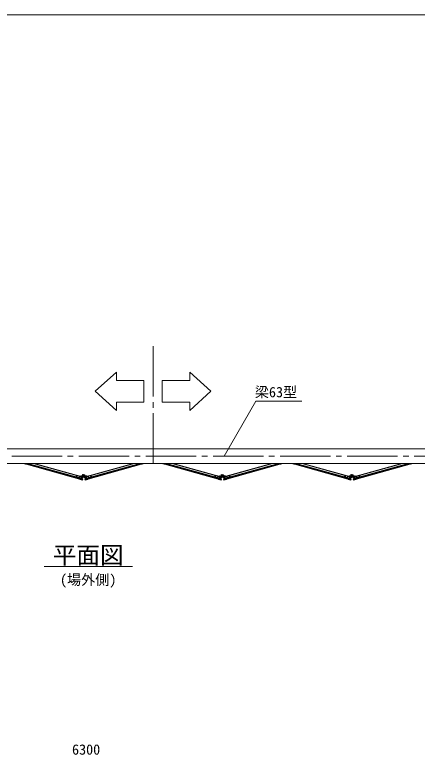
# Model space of a CAD drawing. Units: millimetres, scale not verified. Extents: x -27980 to -7855, y -14438 to 14438.
# Drawn here: x -21779 to -19045, y 9392 to 14438 of the extents above; entities that cross this region are included whole.
import ezdxf
from ezdxf.enums import TextEntityAlignment as Align

# ---------------------------------------------------------------- set-up
doc = ezdxf.new("R2010")
doc.units = ezdxf.units.MM
doc.header["$LTSCALE"] = 38
doc.linetypes.add('CHAIN2', pattern=[12, 9, -1, 1, -1])
doc.linetypes.add('DASHED1', pattern=[1.8, 1.2, -0.6])
for name, color, linetype, lineweight in [('0-6_ﾎﾞﾙﾄ類', 2, 'Continuous', 18), ('0-A_図面枠', 7, 'Continuous', 18), ('0-B_寸法', 3, 'Continuous', 18), ('1-2_通芯', 1, 'CHAIN2', 18), ('1-5_標準ﾊﾟﾈﾙ', 7, 'Continuous', 18), ('1-7_文字', 7, 'Continuous', 18), ('1-9_梁63', 7, 'Continuous', 18)]:
    doc.layers.add(name, color=color, linetype=linetype, lineweight=lineweight)
doc.styles.add('ＭＳ ゴシック', font='')
doc.styles.get('ＭＳ ゴシック').set_extended_font_data('MS Gothic')

msp = doc.modelspace()

# ---------------------------------------------------------------- linework, layer by layer
at = {"layer": '0-6_ﾎﾞﾙﾄ類'}
for p, q in [((-21313.08, 11300.82), (-21315.98, 11305.83)), ((-21307.32, 11310.82), (-21304.42, 11305.83)), ((-21304.42, 11305.83), (-21307.32, 11300.82)), ((-20371.08, 11300.82), (-20373.98, 11305.83)), ((-20365.32, 11310.82), (-20362.43, 11305.83)), ((-20362.43, 11305.83), (-20365.32, 11300.82)), ((-19489.08, 11300.82), (-19491.97, 11305.83)), ((-19483.33, 11310.82), (-19480.42, 11305.83)), ((-19480.42, 11305.83), (-19483.33, 11300.82)), ((-21307.32, 11300.82), (-21313.08, 11300.82)), ((-20365.32, 11300.82), (-20371.08, 11300.82)), ((-19483.33, 11300.82), (-19489.08, 11300.82))]:
    msp.add_line(p, q, dxfattribs=at)
for points in [[(-21315.98, 11305.83), (-21313.08, 11310.82), (-21307.32, 11310.82)], [(-20373.98, 11305.83), (-20371.08, 11310.82), (-20365.32, 11310.82)], [(-19491.97, 11305.83), (-19489.08, 11310.82), (-19483.33, 11310.82)]]:
    msp.add_lwpolyline(points, dxfattribs=at)
for centre, radius in [((-21310.2, 11305.83), 4.9), ((-21310.2, 11305.83), 3), ((-21310.2, 11305.83), 2.45), ((-20368.2, 11305.83), 4.9), ((-20368.2, 11305.83), 3), ((-20368.2, 11305.83), 2.45), ((-19486.2, 11305.83), 4.9), ((-19486.2, 11305.83), 3), ((-19486.2, 11305.83), 2.45)]:
    msp.add_circle(centre, radius, dxfattribs=at)
at = {"layer": '0-A_図面枠'}
msp.add_lwpolyline([(-27980.2, 14437.5), (-7855.2, 14437.5), (-7855.2, 562.5), (-27980.2, 562.5)], close=True, dxfattribs=at)
at = {"layer": '1-2_通芯'}
for p, q in [((-20839.2, 11387.5), (-20839.2, 12198.25)), ((-24536.2, 11437.5), (-17229.2, 11437.5))]:
    msp.add_line(p, q, dxfattribs=at)
at = {"layer": '1-5_標準ﾊﾟﾈﾙ'}
for p, q in [((-21723.5, 11387.3), (-21706.4, 11382.55)), ((-21718.78, 11387.52), (-21704.55, 11383.6)), ((-21714.12, 11387.5), (-21323.27, 11279.38)), ((-21695.38, 11387.5), (-21688.2, 11385.5)), ((-21691.5, 11384.88), (-21688.6, 11384.07)), ((-21690.88, 11387.5), (-21321.62, 11285.35)), ((-21688.2, 11385.5), (-21688.6, 11384.07)), ((-21653.75, 11387.5), (-21319, 11294.9)), ((-20966.65, 11387.5), (-21301.4, 11294.9)), ((-20929.53, 11387.5), (-21298.77, 11285.35)), ((-20906.28, 11387.5), (-21297.12, 11279.38)), ((-20925.03, 11387.5), (-20932.2, 11385.5)), ((-20932.2, 11385.5), (-20931.8, 11384.07)), ((-20928.9, 11384.88), (-20931.8, 11384.07)), ((-20901.62, 11387.52), (-20915.85, 11383.6)), ((-20896.9, 11387.3), (-20914, 11382.55)), ((-20781.5, 11387.3), (-20764.4, 11382.55)), ((-20776.78, 11387.52), (-20762.55, 11383.6)), ((-20772.12, 11387.5), (-20381.27, 11279.38)), ((-20753.38, 11387.5), (-20746.2, 11385.5)), ((-20749.5, 11384.88), (-20746.6, 11384.07)), ((-20748.88, 11387.5), (-20379.62, 11285.35)), ((-20746.2, 11385.5), (-20746.6, 11384.07)), ((-20711.75, 11387.5), (-20377, 11294.9)), ((-20024.65, 11387.5), (-20359.4, 11294.9)), ((-19987.53, 11387.5), (-20356.77, 11285.35)), ((-19964.28, 11387.5), (-20355.12, 11279.38)), ((-19983.03, 11387.5), (-19990.2, 11385.5)), ((-19990.2, 11385.5), (-19989.8, 11384.07)), ((-19986.9, 11384.88), (-19989.8, 11384.07)), ((-19959.62, 11387.52), (-19973.85, 11383.6)), ((-19954.9, 11387.3), (-19972, 11382.55)), ((-19899.5, 11387.3), (-19882.4, 11382.55)), ((-19894.77, 11387.52), (-19880.55, 11383.6)), ((-19890.12, 11387.5), (-19499.28, 11279.38)), ((-19871.38, 11387.5), (-19864.2, 11385.5)), ((-19867.5, 11384.88), (-19864.6, 11384.07)), ((-19866.88, 11387.5), (-19497.62, 11285.35)), ((-19864.2, 11385.5), (-19864.6, 11384.07)), ((-19829.75, 11387.5), (-19495, 11294.9)), ((-19142.65, 11387.5), (-19477.4, 11294.9)), ((-19105.53, 11387.5), (-19474.78, 11285.35)), ((-19082.27, 11387.5), (-19473.12, 11279.38)), ((-19101.03, 11387.5), (-19108.2, 11385.5)), ((-19108.2, 11385.5), (-19107.8, 11384.07)), ((-19104.9, 11384.88), (-19107.8, 11384.07)), ((-19077.62, 11387.52), (-19091.85, 11383.6)), ((-19072.9, 11387.3), (-19090, 11382.55)), ((-21342.77, 11302.7), (-21342.5, 11303.67)), ((-21318.67, 11296.05), (-21342.77, 11302.7)), ((-21341.88, 11304.02), (-21313.93, 11296.3)), ((-21317.15, 11312.62), (-21318.88, 11310.17)), ((-21318.75, 11309.48), (-21318.08, 11309)), ((-21318.7, 11305.83), (-21318.7, 11301.75)), ((-21315.75, 11312.27), (-21316.45, 11312.75)), ((-21278.52, 11304.02), (-21306.47, 11296.3)), ((-21301.73, 11296.05), (-21277.62, 11302.73)), ((-21301.7, 11305.83), (-21301.7, 11301.75)), ((-21300.65, 11302.05), (-21300.1, 11300.12)), ((-21277.62, 11302.73), (-21277.9, 11303.67)), ((-20400.77, 11302.7), (-20400.5, 11303.67)), ((-20376.67, 11296.05), (-20400.77, 11302.7)), ((-20399.88, 11304.02), (-20371.92, 11296.3)), ((-20375.15, 11312.62), (-20376.88, 11310.17)), ((-20376.75, 11309.48), (-20376.08, 11309)), ((-20376.7, 11305.83), (-20376.7, 11301.75)), ((-20373.75, 11312.27), (-20374.45, 11312.75)), ((-20336.53, 11304.02), (-20364.47, 11296.3)), ((-20359.73, 11296.05), (-20335.62, 11302.73)), ((-20359.7, 11305.83), (-20359.7, 11301.75)), ((-20358.65, 11302.05), (-20358.1, 11300.12)), ((-20335.62, 11302.73), (-20335.9, 11303.67)), ((-19518.78, 11302.7), (-19518.5, 11303.67)), ((-19494.67, 11296.05), (-19518.78, 11302.7)), ((-19517.88, 11304.02), (-19489.92, 11296.3)), ((-19493.15, 11312.62), (-19494.88, 11310.17)), ((-19494.75, 11309.48), (-19494.07, 11309)), ((-19494.7, 11305.83), (-19494.7, 11301.75)), ((-19491.75, 11312.27), (-19492.45, 11312.75)), ((-19454.53, 11304.02), (-19482.48, 11296.3)), ((-19477.72, 11296.05), (-19453.62, 11302.73)), ((-19477.7, 11305.83), (-19477.7, 11301.75)), ((-19476.65, 11302.05), (-19476.1, 11300.12)), ((-19453.62, 11302.73), (-19453.9, 11303.67)), ((-21350.88, 11292.2), (-21351.28, 11290.75)), ((-21348.38, 11289.95), (-21351.28, 11290.75)), ((-21321.95, 11284.2), (-21350.88, 11292.2)), ((-21338.75, 11287.27), (-21339.08, 11287.9)), ((-21322.35, 11282.75), (-21338.75, 11287.27)), ((-21323.6, 11278.23), (-21337.82, 11282.15)), ((-21319.67, 11275.58), (-21336.77, 11280.3)), ((-21322.35, 11282.75), (-21323.6, 11278.23)), ((-21318.67, 11296.05), (-21321.95, 11284.2)), ((-21317.4, 11281.95), (-21319.05, 11275.93)), ((-21318.35, 11282.2), (-21317.4, 11281.95)), ((-21316.22, 11289.93), (-21315.25, 11289.65)), ((-21313.6, 11295.67), (-21315.25, 11289.65)), ((-21306.8, 11295.67), (-21305.15, 11289.65)), ((-21304.17, 11289.93), (-21305.15, 11289.65)), ((-21302.05, 11282.2), (-21303, 11281.95)), ((-21303, 11281.95), (-21301.35, 11275.93)), ((-21301.73, 11296.05), (-21298.45, 11284.2)), ((-21300.72, 11275.58), (-21283.62, 11280.3)), ((-21298.45, 11284.2), (-21269.53, 11292.2)), ((-21298.05, 11282.75), (-21281.65, 11287.27)), ((-21298.05, 11282.75), (-21296.8, 11278.23)), ((-21296.8, 11278.23), (-21282.58, 11282.15)), ((-21281.65, 11287.27), (-21281.33, 11287.9)), ((-21272.02, 11289.95), (-21269.12, 11290.75)), ((-21269.53, 11292.2), (-21269.12, 11290.75)), ((-20408.88, 11292.2), (-20409.28, 11290.75)), ((-20406.38, 11289.95), (-20409.28, 11290.75)), ((-20379.95, 11284.2), (-20408.88, 11292.2)), ((-20396.75, 11287.27), (-20397.08, 11287.9)), ((-20380.35, 11282.75), (-20396.75, 11287.27)), ((-20381.6, 11278.23), (-20395.82, 11282.15)), ((-20377.67, 11275.58), (-20394.77, 11280.3)), ((-20380.35, 11282.75), (-20381.6, 11278.23)), ((-20376.67, 11296.05), (-20379.95, 11284.2)), ((-20375.4, 11281.95), (-20377.05, 11275.93)), ((-20376.35, 11282.2), (-20375.4, 11281.95)), ((-20374.22, 11289.93), (-20373.25, 11289.65)), ((-20371.6, 11295.67), (-20373.25, 11289.65)), ((-20364.8, 11295.67), (-20363.15, 11289.65)), ((-20362.17, 11289.93), (-20363.15, 11289.65)), ((-20360.05, 11282.2), (-20361, 11281.95)), ((-20361, 11281.95), (-20359.35, 11275.93)), ((-20359.73, 11296.05), (-20356.45, 11284.2)), ((-20358.72, 11275.58), (-20341.62, 11280.3)), ((-20356.45, 11284.2), (-20327.53, 11292.2)), ((-20356.05, 11282.75), (-20339.65, 11287.27)), ((-20356.05, 11282.75), (-20354.8, 11278.23)), ((-20354.8, 11278.23), (-20340.58, 11282.15)), ((-20339.65, 11287.27), (-20339.32, 11287.9)), ((-20330.02, 11289.95), (-20327.12, 11290.75)), ((-20327.53, 11292.2), (-20327.12, 11290.75)), ((-19526.88, 11292.2), (-19527.27, 11290.75)), ((-19524.38, 11289.95), (-19527.27, 11290.75)), ((-19497.95, 11284.2), (-19526.88, 11292.2)), ((-19514.75, 11287.27), (-19515.08, 11287.9)), ((-19498.35, 11282.75), (-19514.75, 11287.27)), ((-19499.6, 11278.23), (-19513.83, 11282.15)), ((-19495.67, 11275.58), (-19512.78, 11280.3)), ((-19498.35, 11282.75), (-19499.6, 11278.23)), ((-19494.67, 11296.05), (-19497.95, 11284.2)), ((-19493.4, 11281.95), (-19495.05, 11275.93)), ((-19494.35, 11282.2), (-19493.4, 11281.95)), ((-19492.23, 11289.93), (-19491.25, 11289.65)), ((-19489.6, 11295.67), (-19491.25, 11289.65)), ((-19482.8, 11295.67), (-19481.15, 11289.65)), ((-19480.17, 11289.93), (-19481.15, 11289.65)), ((-19478.05, 11282.2), (-19479, 11281.95)), ((-19479, 11281.95), (-19477.35, 11275.93)), ((-19477.72, 11296.05), (-19474.45, 11284.2)), ((-19476.72, 11275.58), (-19459.62, 11280.3)), ((-19474.45, 11284.2), (-19445.53, 11292.2)), ((-19474.05, 11282.75), (-19457.65, 11287.27)), ((-19474.05, 11282.75), (-19472.8, 11278.23)), ((-19472.8, 11278.23), (-19458.58, 11282.15)), ((-19457.65, 11287.27), (-19457.33, 11287.9)), ((-19448.03, 11289.95), (-19445.12, 11290.75)), ((-19445.53, 11292.2), (-19445.12, 11290.75))]:
    msp.add_line(p, q, dxfattribs=at)
at = {"layer": '1-5_標準ﾊﾟﾈﾙ', "color": 4, "linetype": 'DASHED1', "lineweight": 9}
for p, q in [((-21698.12, 11387.5), (-21698.2, 11387.25)), ((-21693.88, 11387.07), (-21694.15, 11386.12)), ((-21693.77, 11387.5), (-21693.88, 11387.07)), ((-20926.62, 11387.5), (-20926.53, 11387.07)), ((-20926.53, 11387.07), (-20926.25, 11386.12)), ((-20922.27, 11387.5), (-20922.2, 11387.25)), ((-20756.12, 11387.5), (-20756.2, 11387.25)), ((-20751.88, 11387.07), (-20752.15, 11386.12)), ((-20751.77, 11387.5), (-20751.88, 11387.07)), ((-19984.62, 11387.5), (-19984.53, 11387.07)), ((-19984.53, 11387.07), (-19984.25, 11386.12)), ((-19980.27, 11387.5), (-19980.2, 11387.25)), ((-19874.12, 11387.5), (-19874.2, 11387.25)), ((-19869.88, 11387.07), (-19870.15, 11386.12)), ((-19869.78, 11387.5), (-19869.88, 11387.07)), ((-19102.62, 11387.5), (-19102.53, 11387.07)), ((-19102.53, 11387.07), (-19102.25, 11386.12)), ((-19098.28, 11387.5), (-19098.2, 11387.25)), ((-21341.9, 11302.47), (-21345.18, 11290.62)), ((-21337.85, 11301.35), (-21341.12, 11289.5)), ((-21282.55, 11301.35), (-21279.27, 11289.5)), ((-21278.5, 11302.47), (-21275.22, 11290.62)), ((-20399.9, 11302.47), (-20403.17, 11290.62)), ((-20395.85, 11301.35), (-20399.12, 11289.5)), ((-20340.55, 11301.35), (-20337.28, 11289.5)), ((-20336.5, 11302.47), (-20333.22, 11290.62)), ((-19517.9, 11302.47), (-19521.17, 11290.62)), ((-19513.85, 11301.35), (-19517.12, 11289.5)), ((-19458.55, 11301.35), (-19455.28, 11289.5)), ((-19454.5, 11302.47), (-19451.23, 11290.62)), ((-21345.18, 11290.62), (-21345.45, 11289.65)), ((-21341.12, 11289.5), (-21341.4, 11288.52)), ((-21328.4, 11298.75), (-21331.7, 11286.88)), ((-21328, 11300.17), (-21328.4, 11298.75)), ((-21324.35, 11297.62), (-21327.65, 11285.77)), ((-21323.95, 11299.08), (-21324.35, 11297.62)), ((-21296.45, 11299.08), (-21296.05, 11297.62)), ((-21296.05, 11297.62), (-21292.75, 11285.77)), ((-21292.4, 11300.17), (-21292, 11298.75)), ((-21292, 11298.75), (-21288.7, 11286.88)), ((-21279.27, 11289.5), (-21279, 11288.52)), ((-21275.22, 11290.62), (-21274.95, 11289.65)), ((-20403.17, 11290.62), (-20403.45, 11289.65)), ((-20399.12, 11289.5), (-20399.4, 11288.52)), ((-20386.4, 11298.75), (-20389.7, 11286.88)), ((-20386, 11300.17), (-20386.4, 11298.75)), ((-20382.35, 11297.62), (-20385.65, 11285.77)), ((-20381.95, 11299.08), (-20382.35, 11297.62)), ((-20354.45, 11299.08), (-20354.05, 11297.62)), ((-20354.05, 11297.62), (-20350.75, 11285.77)), ((-20350.4, 11300.17), (-20350, 11298.75)), ((-20350, 11298.75), (-20346.7, 11286.88)), ((-20337.28, 11289.5), (-20337, 11288.52)), ((-20333.22, 11290.62), (-20332.95, 11289.65)), ((-19521.17, 11290.62), (-19521.45, 11289.65)), ((-19517.12, 11289.5), (-19517.4, 11288.52)), ((-19504.4, 11298.75), (-19507.7, 11286.88)), ((-19504, 11300.17), (-19504.4, 11298.75)), ((-19500.35, 11297.62), (-19503.65, 11285.77)), ((-19499.95, 11299.08), (-19500.35, 11297.62)), ((-19472.45, 11299.08), (-19472.05, 11297.62)), ((-19472.05, 11297.62), (-19468.75, 11285.77)), ((-19468.4, 11300.17), (-19468, 11298.75)), ((-19468, 11298.75), (-19464.7, 11286.88)), ((-19455.28, 11289.5), (-19455, 11288.52)), ((-19451.23, 11290.62), (-19450.95, 11289.65))]:
    msp.add_line(p, q, dxfattribs=at)
at = {"layer": '1-5_標準ﾊﾟﾈﾙ'}
for points in [[(-21718.78, 11387.52), (-21323.6, 11278.23), (-21318.35, 11297.2), (-21644.75, 11387.5)], [(-21714.12, 11387.5), (-21323.27, 11279.38), (-21322.48, 11282.27), (-21702.88, 11387.5)], [(-21691.5, 11384.88), (-21691.83, 11385.48), (-21699.12, 11387.5)], [(-21695.38, 11387.5), (-21321.95, 11284.2), (-21318.67, 11296.05), (-21649.25, 11387.5)], [(-20901.62, 11387.52), (-21296.8, 11278.23), (-21302.05, 11297.2), (-20975.65, 11387.5)], [(-20925.03, 11387.5), (-21298.45, 11284.2), (-21301.73, 11296.05), (-20971.15, 11387.5)], [(-20906.28, 11387.5), (-21297.12, 11279.38), (-21297.92, 11282.27), (-20917.53, 11387.5)], [(-20928.9, 11384.88), (-20928.57, 11385.48), (-20921.28, 11387.5)], [(-20776.78, 11387.52), (-20381.6, 11278.23), (-20376.35, 11297.2), (-20702.75, 11387.5)], [(-20772.12, 11387.5), (-20381.27, 11279.38), (-20380.48, 11282.27), (-20760.88, 11387.5)], [(-20749.5, 11384.88), (-20749.83, 11385.48), (-20757.12, 11387.5)], [(-20753.38, 11387.5), (-20379.95, 11284.2), (-20376.67, 11296.05), (-20707.25, 11387.5)], [(-19959.62, 11387.52), (-20354.8, 11278.23), (-20360.05, 11297.2), (-20033.65, 11387.5)], [(-19983.03, 11387.5), (-20356.45, 11284.2), (-20359.73, 11296.05), (-20029.15, 11387.5)], [(-19964.28, 11387.5), (-20355.12, 11279.38), (-20355.92, 11282.27), (-19975.53, 11387.5)], [(-19986.9, 11384.88), (-19986.57, 11385.48), (-19979.28, 11387.5)], [(-19894.77, 11387.52), (-19499.6, 11278.23), (-19494.35, 11297.2), (-19820.75, 11387.5)], [(-19890.12, 11387.5), (-19499.28, 11279.38), (-19498.47, 11282.27), (-19878.88, 11387.5)], [(-19867.5, 11384.88), (-19867.83, 11385.48), (-19875.12, 11387.5)], [(-19871.38, 11387.5), (-19497.95, 11284.2), (-19494.67, 11296.05), (-19825.25, 11387.5)], [(-19077.62, 11387.52), (-19472.8, 11278.23), (-19478.05, 11297.2), (-19151.65, 11387.5)], [(-19101.03, 11387.5), (-19474.45, 11284.2), (-19477.72, 11296.05), (-19147.15, 11387.5)], [(-19082.27, 11387.5), (-19473.12, 11279.38), (-19473.93, 11282.27), (-19093.53, 11387.5)], [(-19104.9, 11384.88), (-19104.58, 11385.48), (-19097.28, 11387.5)], [(-21317.48, 11301.42), (-21330.35, 11304.98), (-21330.9, 11303.05), (-21314.58, 11298.55)], [(-21302.92, 11301.42), (-21290.05, 11304.98), (-21289.5, 11303.05), (-21305.82, 11298.55)], [(-20375.48, 11301.42), (-20388.35, 11304.98), (-20388.9, 11303.05), (-20372.58, 11298.55)], [(-20360.93, 11301.42), (-20348.05, 11304.98), (-20347.5, 11303.05), (-20363.82, 11298.55)], [(-19493.47, 11301.42), (-19506.35, 11304.98), (-19506.9, 11303.05), (-19490.58, 11298.55)], [(-19478.92, 11301.42), (-19466.05, 11304.98), (-19465.5, 11303.05), (-19481.83, 11298.55)], [(-21348.38, 11289.95), (-21347.75, 11290.3), (-21339.08, 11287.9)], [(-21318.35, 11282.2), (-21319.75, 11277.15), (-21322.65, 11277.95), (-21317.7, 11295.78), (-21314.83, 11294.98), (-21316.22, 11289.93)], [(-21302.05, 11282.2), (-21300.65, 11277.15), (-21297.75, 11277.95), (-21302.7, 11295.78), (-21305.58, 11294.98), (-21304.17, 11289.93)], [(-21272.02, 11289.95), (-21272.65, 11290.3), (-21281.33, 11287.9)], [(-20406.38, 11289.95), (-20405.75, 11290.3), (-20397.08, 11287.9)], [(-20376.35, 11282.2), (-20377.75, 11277.15), (-20380.65, 11277.95), (-20375.7, 11295.78), (-20372.82, 11294.98), (-20374.22, 11289.93)], [(-20360.05, 11282.2), (-20358.65, 11277.15), (-20355.75, 11277.95), (-20360.7, 11295.78), (-20363.58, 11294.98), (-20362.17, 11289.93)], [(-20330.02, 11289.95), (-20330.65, 11290.3), (-20339.32, 11287.9)], [(-19524.38, 11289.95), (-19523.75, 11290.3), (-19515.08, 11287.9)], [(-19494.35, 11282.2), (-19495.75, 11277.15), (-19498.65, 11277.95), (-19493.7, 11295.78), (-19490.83, 11294.98), (-19492.23, 11289.93)], [(-19478.05, 11282.2), (-19476.65, 11277.15), (-19473.75, 11277.95), (-19478.7, 11295.78), (-19481.58, 11294.98), (-19480.17, 11289.93)], [(-19448.03, 11289.95), (-19448.65, 11290.3), (-19457.33, 11287.9)]]:
    msp.add_lwpolyline(points, dxfattribs=at)
for points in [[(-21315.47, 11298.8), (-21330.9, 11303.05), (-21331.42, 11301.12), (-21316, 11296.88)], [(-21289.5, 11303.05), (-21304.92, 11298.8), (-21304.4, 11296.88), (-21288.98, 11301.12)], [(-20373.47, 11298.8), (-20388.9, 11303.05), (-20389.42, 11301.12), (-20374, 11296.88)], [(-20347.5, 11303.05), (-20362.92, 11298.8), (-20362.4, 11296.88), (-20346.98, 11301.12)], [(-19491.48, 11298.8), (-19506.9, 11303.05), (-19507.43, 11301.12), (-19492, 11296.88)], [(-19465.5, 11303.05), (-19480.92, 11298.8), (-19480.4, 11296.88), (-19464.97, 11301.12)]]:
    msp.add_lwpolyline(points, close=True, dxfattribs=at)
for centre, radius in [((-21358.88, 11300.77), 3), ((-21310.2, 11305.83), 8.5), ((-21310.2, 11305.83), 8), ((-21261.52, 11300.77), 3), ((-20416.88, 11300.77), 3), ((-20368.2, 11305.83), 8.5), ((-20368.2, 11305.83), 8), ((-20319.52, 11300.77), 3), ((-19534.88, 11300.77), 3), ((-19486.2, 11305.83), 8.5), ((-19486.2, 11305.83), 8), ((-19437.53, 11300.77), 3)]:
    msp.add_circle(centre, radius, dxfattribs=at)
for centre, radius, start, end in [((-21779.03, 11387.77), 0.5, 285.464, 327.127), ((-21723.38, 11387.77), 0.5, 212.886, 254.536), ((-21706, 11384), 1.5, 254.536, 344.536), ((-21694.18, 11393.9), 8.5, 228.946, 282.609), ((-21676.92, 11388.78), 3, 205.11, 334.89), ((-20943.47, 11388.78), 3, 205.109, 334.891), ((-20926.22, 11393.9), 8.5, 257.391, 311.055), ((-20914.4, 11384), 1.5, 195.464, 285.464), ((-20897.02, 11387.77), 0.5, 285.464, 327.127), ((-20781.38, 11387.77), 0.5, 212.886, 254.536), ((-20764, 11384), 1.5, 254.536, 344.536), ((-20752.18, 11393.9), 8.5, 228.946, 282.609), ((-20734.92, 11388.78), 3, 205.11, 334.89), ((-20001.47, 11388.78), 3, 205.109, 334.891), ((-19984.22, 11393.9), 8.5, 257.391, 311.055), ((-19972.4, 11384), 1.5, 195.464, 285.464), ((-19955.02, 11387.77), 0.5, 285.464, 327.127), ((-19899.38, 11387.77), 0.5, 212.886, 254.536), ((-19882, 11384), 1.5, 254.536, 344.536), ((-19870.17, 11393.9), 8.5, 228.946, 282.609), ((-19852.92, 11388.78), 3, 205.11, 334.89), ((-19119.48, 11388.78), 3, 205.109, 334.891), ((-19102.23, 11393.9), 8.5, 257.391, 311.055), ((-19090.4, 11384), 1.5, 195.464, 285.464), ((-19073.03, 11387.77), 0.5, 285.464, 327.127), ((-21342.02, 11303.55), 0.5, 74.536, 164.536), ((-21326.92, 11296.25), 8.5, 46.464, 102.609), ((-21318.47, 11309.9), 0.5, 145, 235), ((-21316.75, 11312.35), 0.5, 55, 145), ((-21293.48, 11296.25), 8.5, 77.391, 133.536), ((-21278.38, 11303.55), 0.5, 15.464, 105.464), ((-20400.02, 11303.55), 0.5, 74.536, 164.536), ((-20384.92, 11296.25), 8.5, 46.464, 102.609), ((-20376.47, 11309.9), 0.5, 145, 235), ((-20374.75, 11312.35), 0.5, 55, 145), ((-20351.48, 11296.25), 8.5, 77.391, 133.536), ((-20336.38, 11303.55), 0.5, 15.464, 105.464), ((-19518.03, 11303.55), 0.5, 74.536, 164.536), ((-19502.93, 11296.25), 8.5, 46.464, 102.609), ((-19494.48, 11309.9), 0.5, 145, 235), ((-19492.75, 11312.35), 0.5, 55, 145), ((-19469.47, 11296.25), 8.5, 77.391, 133.536), ((-19454.38, 11303.55), 0.5, 15.464, 105.464), ((-21341.42, 11296.32), 8.5, 226.464, 282.609), ((-21336.38, 11281.75), 1.5, 164.536, 254.536), ((-21319.52, 11276.05), 0.5, 254.536, 344.536), ((-21314.08, 11295.8), 0.5, 344.536, 74.536), ((-21306.33, 11295.8), 0.5, 105.464, 195.464), ((-21300.88, 11276.05), 0.5, 195.464, 285.464), ((-21284.03, 11281.75), 1.5, 285.464, 15.464), ((-21278.97, 11296.32), 8.5, 257.391, 313.536), ((-20399.42, 11296.32), 8.5, 226.464, 282.609), ((-20394.38, 11281.75), 1.5, 164.536, 254.536), ((-20377.52, 11276.05), 0.5, 254.536, 344.536), ((-20372.07, 11295.8), 0.5, 344.536, 74.536), ((-20364.33, 11295.8), 0.5, 105.464, 195.464), ((-20358.88, 11276.05), 0.5, 195.464, 285.464), ((-20342.02, 11281.75), 1.5, 285.464, 15.464), ((-20336.97, 11296.32), 8.5, 257.391, 313.536), ((-19517.42, 11296.32), 8.5, 226.464, 282.609), ((-19512.38, 11281.75), 1.5, 164.536, 254.536), ((-19495.53, 11276.05), 0.5, 254.536, 344.536), ((-19490.08, 11295.8), 0.5, 344.536, 74.536), ((-19482.33, 11295.8), 0.5, 105.464, 195.464), ((-19476.88, 11276.05), 0.5, 195.464, 285.464), ((-19460.03, 11281.75), 1.5, 285.464, 15.464), ((-19454.98, 11296.32), 8.5, 257.391, 313.536)]:
    msp.add_arc(centre, radius, start, end, dxfattribs=at)
at = {"layer": '1-7_文字'}
for p, q in [((-20357, 11437.5), (-20140.9, 11811.83)), ((-20140.9, 11811.83), (-20140.53, 11811.83)), ((-20140.53, 11811.83), (-19828.88, 11811.83)), ((-21580.2, 10687.5), (-20980.2, 10687.5))]:
    msp.add_line(p, q, dxfattribs=at)
for points in [[(-21232.38, 11878.98), (-21087.95, 12009.73), (-21087.95, 11951.82), (-20901.3, 11951.82), (-20901.3, 11805.83), (-21087.95, 11805.83), (-21087.95, 11747.93)], [(-20446.02, 11878.98), (-20590.45, 12009.73), (-20590.45, 11951.82), (-20777.1, 11951.82), (-20777.1, 11805.83), (-20590.45, 11805.83), (-20590.45, 11747.93)]]:
    msp.add_lwpolyline(points, close=True, dxfattribs=at)
at = {"layer": '1-9_梁63'}
msp.add_lwpolyline([(-24530.2, 11387.5), (-18030.2, 11387.5), (-18030.2, 11487.5), (-24530.2, 11487.5)], close=True, dxfattribs=at)

# ---------------------------------------------------------------- texts
at = {"layer": '0-B_寸法', "style": 'ＭＳ ゴシック'}
msp.add_text('6300', height=70.38, dxfattribs=at).set_placement((-21390.35, 9387.9), align=Align.BOTTOM_LEFT)
at = {"layer": '1-7_文字', "style": 'ＭＳ ゴシック'}
for s, height, p in [('梁63型', 70.38, (-20148.05, 11817.23)), ('平面図', 117.3, (-21520.2, 10671.5)), ('(場外側)', 70.38, (-21472.2, 10541.9))]:
    msp.add_text(s, height=height, dxfattribs=at).set_placement(p, align=Align.BOTTOM_LEFT)

doc.saveas('drawing.dxf')
